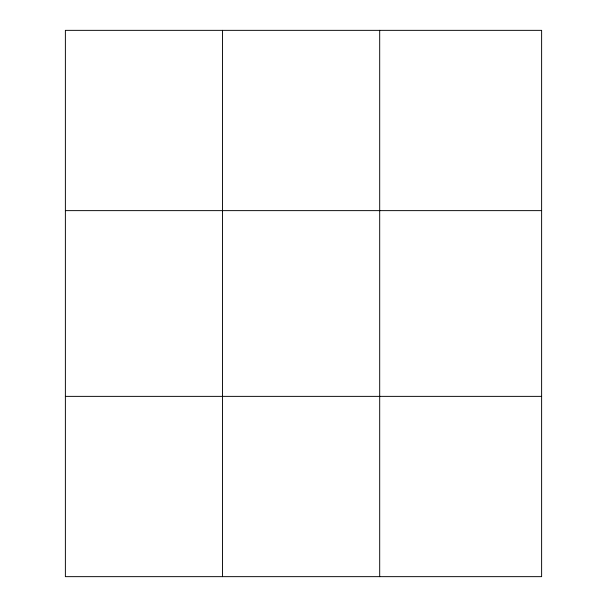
<?xml version="1.0" encoding="UTF-8"?>
<svg xmlns="http://www.w3.org/2000/svg" width="607" height="607" viewBox="0 0 607 607"><rect width="100%" height="100%" fill="white"/><g stroke="black" fill="none" stroke-linecap="round" stroke-linejoin="round"><path stroke-width="0.91" d="M222.541 576.65L222.541 30.35M379.694 576.65L379.694 30.35M541.619 210.629L541.619 30.35L65.381 30.35L65.381 576.65L541.619 576.65L541.619 210.629L65.381 210.629M65.381 396.371L541.619 396.371"/></g></svg>
